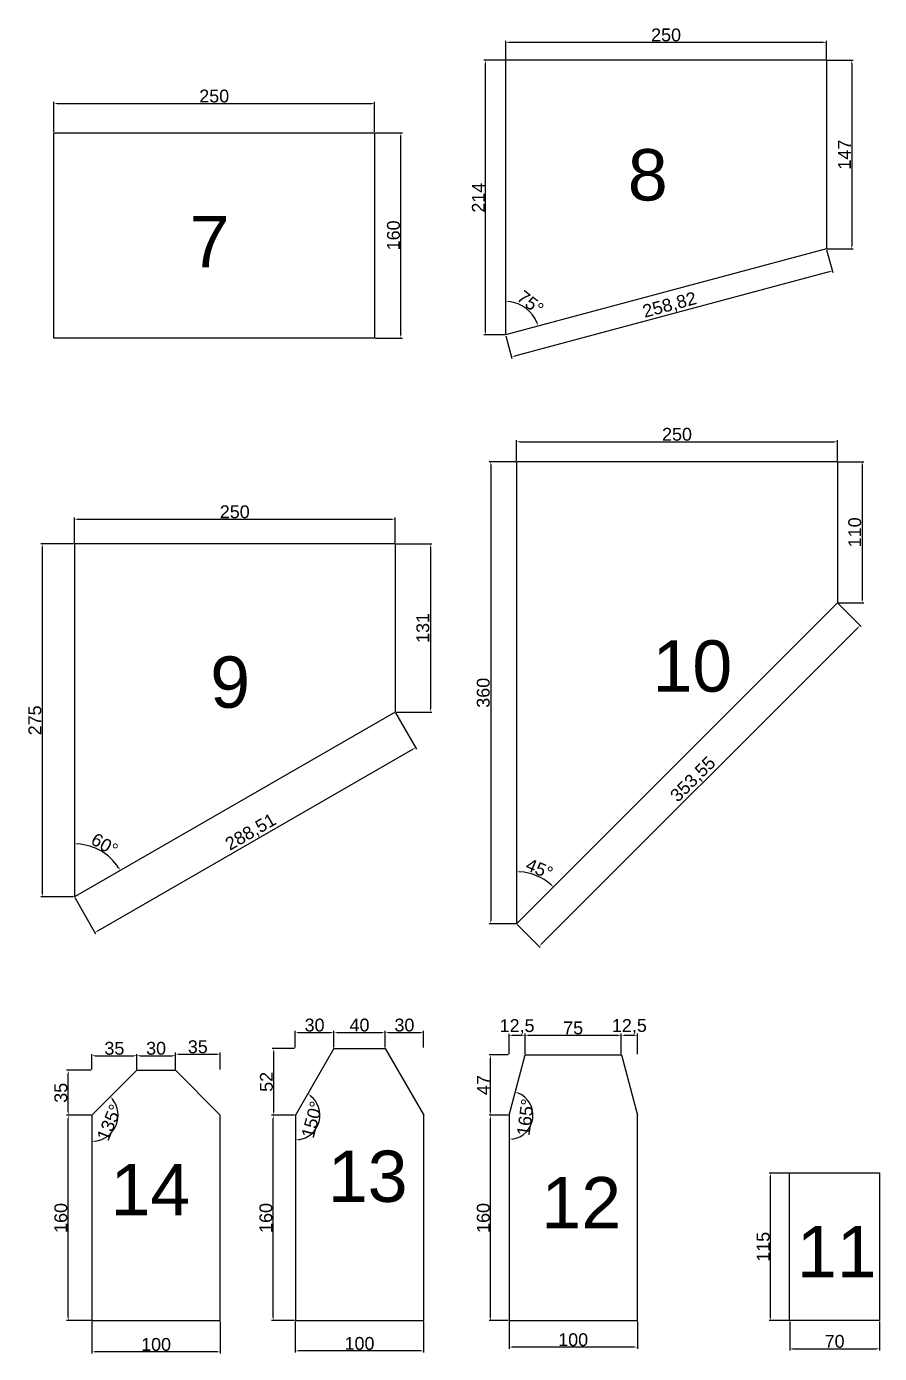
# Model space of a CAD drawing. Header units: millimetres. Extents: x 277 to 35015, y -7843 to 25622.
# Drawn here: x 5196 to 5861, y -3928 to -2894 of the extents above; entities that cross this region are included whole.
import ezdxf

# ---------------------------------------------------------------- set-up
doc = ezdxf.new("R2010")
doc.units = ezdxf.units.MM
doc.layers.add('尺寸标注', color=6, linetype='Continuous')
doc.layers.add('标号', color=4, linetype='Continuous')
doc.styles.get("Standard").update_dxf_attribs({"font": 'arial.ttf'})
doc.dimstyles.new('ISO-25-JHF', dxfattribs={"dimtxt": 10, "dimasz": 2.5, "dimexe": 1.25, "dimexo": 0.625, "dimtad": 1, "dimtxsty": 'Standard', "dimcen": 2.5, "dimadec": 0, "dimazin": 0, "dimtfac": 1, "dimtmove": 0, "dimatfit": 3, "dimfxl": 1, "dimarcsym": 0})

# ---------------------------------------------------------------- blocks, each defined once
blk = doc.blocks.new('*D456')
at = {"layer": 'Defpoints', "color": 0, "transparency": 16777216}
for p in [(5246.9, -3902), (5346.9, -3902), (5246.9, -3926.3)]:
    blk.add_point(p, dxfattribs=at)
at = {"layer": '尺寸标注', "color": 0, "lineweight": -2, "transparency": 16777216}
for p, q in [((5246.9, -3902.6), (5246.9, -3927.6)), ((5346.9, -3902.6), (5346.9, -3927.6)), ((5344.4, -3926.3), (5249.4, -3926.3))]:
    blk.add_line(p, q, dxfattribs=at)
at = {"layer": '尺寸标注', "color": 0, "transparency": 16777216}
for points in [[(5249.4, -3925.9), (5249.4, -3926.7), (5246.9, -3926.3)], [(5344.4, -3925.9), (5344.4, -3926.7), (5346.9, -3926.3)]]:
    blk.add_solid(points, dxfattribs=at)
at = {"layer": '尺寸标注', "color": 0, "transparency": 16777216, "insert": (5296.9, -3920.6), "char_height": 10, "attachment_point": 5}
blk.add_mtext('100', dxfattribs=at)
blk = doc.blocks.new('*D457')
at = {"layer": 'Defpoints', "color": 0, "transparency": 16777216}
for p in [(5228.5, -3742), (5246.9, -3742), (5246.9, -3902)]:
    blk.add_point(p, dxfattribs=at)
at = {"layer": '尺寸标注', "color": 0, "lineweight": -2, "transparency": 16777216}
for p, q in [((5246.3, -3742), (5227.2, -3742)), ((5228.5, -3899.5), (5228.5, -3744.5)), ((5246.3, -3902), (5227.2, -3902))]:
    blk.add_line(p, q, dxfattribs=at)
at = {"layer": '尺寸标注', "color": 0, "transparency": 16777216}
for points in [[(5228.1, -3744.5), (5228.9, -3744.5), (5228.5, -3742)], [(5228.1, -3899.5), (5228.9, -3899.5), (5228.5, -3902)]]:
    blk.add_solid(points, dxfattribs=at)
at = {"layer": '尺寸标注', "color": 0, "transparency": 16777216, "insert": (5222.7, -3822), "char_height": 10, "attachment_point": 5, "rotation": 90}
blk.add_mtext('160', dxfattribs=at)
blk = doc.blocks.new('*D450')
at = {"layer": 'Defpoints', "color": 0, "transparency": 16777216}
for p in [(5228.5, -3707), (5246.9, -3707), (5246.9, -3742)]:
    blk.add_point(p, dxfattribs=at)
at = {"layer": '尺寸标注', "color": 0, "lineweight": -2, "transparency": 16777216}
for p, q in [((5246.3, -3707), (5227.2, -3707)), ((5228.5, -3739.5), (5228.5, -3709.5)), ((5246.3, -3742), (5227.2, -3742))]:
    blk.add_line(p, q, dxfattribs=at)
at = {"layer": '尺寸标注', "color": 0, "transparency": 16777216}
for points in [[(5228.1, -3709.5), (5228.9, -3709.5), (5228.5, -3707)], [(5228.1, -3739.5), (5228.9, -3739.5), (5228.5, -3742)]]:
    blk.add_solid(points, dxfattribs=at)
at = {"layer": '尺寸标注', "color": 0, "transparency": 16777216, "insert": (5222.7, -3724.5), "char_height": 10, "attachment_point": 5, "rotation": 90}
blk.add_mtext('35', dxfattribs=at)
blk = doc.blocks.new('*D458')
at = {"layer": 'Defpoints', "color": 0, "transparency": 16777216}
for p in [(5281.9, -3695.6), (5246.9, -3707), (5281.9, -3707)]:
    blk.add_point(p, dxfattribs=at)
at = {"layer": '尺寸标注', "color": 0, "lineweight": -2, "transparency": 16777216}
for p, q in [((5246.9, -3706.3), (5246.9, -3694.4)), ((5249.4, -3695.6), (5279.4, -3695.6)), ((5281.9, -3706.3), (5281.9, -3694.4))]:
    blk.add_line(p, q, dxfattribs=at)
at = {"layer": '尺寸标注', "color": 0, "transparency": 16777216}
for points in [[(5249.4, -3695.2), (5249.4, -3696.1), (5246.9, -3695.6)], [(5279.4, -3695.2), (5279.4, -3696.1), (5281.9, -3695.6)]]:
    blk.add_solid(points, dxfattribs=at)
at = {"layer": '尺寸标注', "color": 0, "transparency": 16777216, "insert": (5264.4, -3689.9), "char_height": 10, "attachment_point": 5}
blk.add_mtext('35', dxfattribs=at)
blk = doc.blocks.new('*D459')
at = {"layer": 'Defpoints', "color": 0, "transparency": 16777216}
for p in [(5311.9, -3695.6), (5281.9, -3707), (5311.9, -3707)]:
    blk.add_point(p, dxfattribs=at)
at = {"layer": '尺寸标注', "color": 0, "lineweight": -2, "transparency": 16777216}
for p, q in [((5281.9, -3706.3), (5281.9, -3694.4)), ((5284.4, -3695.6), (5309.4, -3695.6)), ((5311.9, -3706.3), (5311.9, -3694.4))]:
    blk.add_line(p, q, dxfattribs=at)
at = {"layer": '尺寸标注', "color": 0, "transparency": 16777216}
for points in [[(5284.4, -3695.2), (5284.4, -3696.1), (5281.9, -3695.6)], [(5309.4, -3695.2), (5309.4, -3696.1), (5311.9, -3695.6)]]:
    blk.add_solid(points, dxfattribs=at)
at = {"layer": '尺寸标注', "color": 0, "transparency": 16777216, "insert": (5296.9, -3689.9), "char_height": 10, "attachment_point": 5}
blk.add_mtext('30', dxfattribs=at)
blk = doc.blocks.new('*D451')
at = {"layer": 'Defpoints', "color": 0, "transparency": 16777216}
for p in [(5346.9, -3694.4), (5311.9, -3707), (5346.9, -3707)]:
    blk.add_point(p, dxfattribs=at)
at = {"layer": '尺寸标注', "color": 0, "lineweight": -2, "transparency": 16777216}
for p, q in [((5311.9, -3706.3), (5311.9, -3693.1)), ((5314.4, -3694.4), (5344.4, -3694.4)), ((5346.9, -3706.3), (5346.9, -3693.1))]:
    blk.add_line(p, q, dxfattribs=at)
at = {"layer": '尺寸标注', "color": 0, "transparency": 16777216}
for points in [[(5314.4, -3694), (5314.4, -3694.8), (5311.9, -3694.4)], [(5344.4, -3694), (5344.4, -3694.8), (5346.9, -3694.4)]]:
    blk.add_solid(points, dxfattribs=at)
at = {"layer": '尺寸标注', "color": 0, "transparency": 16777216, "insert": (5329.4, -3688.7), "char_height": 10, "attachment_point": 5}
blk.add_mtext('35', dxfattribs=at)
blk = doc.blocks.new('*D460')
at = {"layer": 'Defpoints', "color": 0, "transparency": 16777216}
for p in [(5405.4, -3902), (5505.4, -3902), (5405.4, -3925.6)]:
    blk.add_point(p, dxfattribs=at)
at = {"layer": '尺寸标注', "color": 0, "lineweight": -2, "transparency": 16777216}
for p, q in [((5405.4, -3902.6), (5405.4, -3926.8)), ((5505.4, -3902.6), (5505.4, -3926.8)), ((5502.9, -3925.6), (5407.9, -3925.6))]:
    blk.add_line(p, q, dxfattribs=at)
at = {"layer": '尺寸标注', "color": 0, "transparency": 16777216}
for points in [[(5407.9, -3925.1), (5407.9, -3926), (5405.4, -3925.6)], [(5502.9, -3925.1), (5502.9, -3926), (5505.4, -3925.6)]]:
    blk.add_solid(points, dxfattribs=at)
at = {"layer": '尺寸标注', "color": 0, "transparency": 16777216, "insert": (5455.4, -3919.8), "char_height": 10, "attachment_point": 5}
blk.add_mtext('100', dxfattribs=at)
blk = doc.blocks.new('*D461')
at = {"layer": 'Defpoints', "color": 0, "transparency": 16777216}
for p in [(5388.2, -3742), (5405.4, -3742), (5405.4, -3902)]:
    blk.add_point(p, dxfattribs=at)
at = {"layer": '尺寸标注', "color": 0, "lineweight": -2, "transparency": 16777216}
for p, q in [((5404.8, -3742), (5386.9, -3742)), ((5388.2, -3899.5), (5388.2, -3744.5)), ((5404.8, -3902), (5386.9, -3902))]:
    blk.add_line(p, q, dxfattribs=at)
at = {"layer": '尺寸标注', "color": 0, "transparency": 16777216}
for points in [[(5387.8, -3744.5), (5388.6, -3744.5), (5388.2, -3742)], [(5387.8, -3899.5), (5388.6, -3899.5), (5388.2, -3902)]]:
    blk.add_solid(points, dxfattribs=at)
at = {"layer": '尺寸标注', "color": 0, "transparency": 16777216, "insert": (5382.5, -3822), "char_height": 10, "attachment_point": 5, "rotation": 90}
blk.add_mtext('160', dxfattribs=at)
blk = doc.blocks.new('*D452')
at = {"layer": 'Defpoints', "color": 0, "transparency": 16777216}
for p in [(5388.6, -3690), (5405.4, -3690), (5405.4, -3742)]:
    blk.add_point(p, dxfattribs=at)
at = {"layer": '尺寸标注', "color": 0, "lineweight": -2, "transparency": 16777216}
for p, q in [((5404.8, -3690), (5387.4, -3690)), ((5388.6, -3739.5), (5388.6, -3692.5)), ((5404.8, -3742), (5387.4, -3742))]:
    blk.add_line(p, q, dxfattribs=at)
at = {"layer": '尺寸标注', "color": 0, "transparency": 16777216}
for points in [[(5388.2, -3692.5), (5389, -3692.5), (5388.6, -3690)], [(5388.2, -3739.5), (5389, -3739.5), (5388.6, -3742)]]:
    blk.add_solid(points, dxfattribs=at)
at = {"layer": '尺寸标注', "color": 0, "transparency": 16777216, "insert": (5382.9, -3716), "char_height": 10, "attachment_point": 5, "rotation": 90}
blk.add_mtext('52', dxfattribs=at)
blk = doc.blocks.new('*D462')
at = {"layer": 'Defpoints', "color": 0, "transparency": 16777216}
for p in [(5435.4, -3677.6), (5405.4, -3690), (5435.4, -3690)]:
    blk.add_point(p, dxfattribs=at)
at = {"layer": '尺寸标注', "color": 0, "lineweight": -2, "transparency": 16777216}
for p, q in [((5405.4, -3689.3), (5405.4, -3676.3)), ((5407.9, -3677.6), (5432.9, -3677.6)), ((5435.4, -3689.3), (5435.4, -3676.3))]:
    blk.add_line(p, q, dxfattribs=at)
at = {"layer": '尺寸标注', "color": 0, "transparency": 16777216}
for points in [[(5407.9, -3677.1), (5407.9, -3678), (5405.4, -3677.6)], [(5432.9, -3677.1), (5432.9, -3678), (5435.4, -3677.6)]]:
    blk.add_solid(points, dxfattribs=at)
at = {"layer": '尺寸标注', "color": 0, "transparency": 16777216, "insert": (5420.4, -3671.8), "char_height": 10, "attachment_point": 5}
blk.add_mtext('30', dxfattribs=at)
blk = doc.blocks.new('*D463')
at = {"layer": 'Defpoints', "color": 0, "transparency": 16777216}
for p in [(5475.4, -3677.5), (5435.4, -3690), (5475.4, -3690)]:
    blk.add_point(p, dxfattribs=at)
at = {"layer": '尺寸标注', "color": 0, "lineweight": -2, "transparency": 16777216}
for p, q in [((5435.4, -3689.3), (5435.4, -3676.3)), ((5437.9, -3677.5), (5472.9, -3677.5)), ((5475.4, -3689.3), (5475.4, -3676.3))]:
    blk.add_line(p, q, dxfattribs=at)
at = {"layer": '尺寸标注', "color": 0, "transparency": 16777216}
for points in [[(5437.9, -3677.1), (5437.9, -3677.9), (5435.4, -3677.5)], [(5472.9, -3677.1), (5472.9, -3677.9), (5475.4, -3677.5)]]:
    blk.add_solid(points, dxfattribs=at)
at = {"layer": '尺寸标注', "color": 0, "transparency": 16777216, "insert": (5455.4, -3671.8), "char_height": 10, "attachment_point": 5}
blk.add_mtext('40', dxfattribs=at)
blk = doc.blocks.new('*D454')
at = {"layer": 'Defpoints', "color": 0, "transparency": 16777216}
for p in [(5505.4, -3677.5), (5475.4, -3690), (5505.4, -3690)]:
    blk.add_point(p, dxfattribs=at)
at = {"layer": '尺寸标注', "color": 0, "lineweight": -2, "transparency": 16777216}
for p, q in [((5475.4, -3689.3), (5475.4, -3676.3)), ((5477.9, -3677.5), (5502.9, -3677.5)), ((5505.4, -3689.3), (5505.4, -3676.3))]:
    blk.add_line(p, q, dxfattribs=at)
at = {"layer": '尺寸标注', "color": 0, "transparency": 16777216}
for points in [[(5477.9, -3677.1), (5477.9, -3677.9), (5475.4, -3677.5)], [(5502.9, -3677.1), (5502.9, -3677.9), (5505.4, -3677.5)]]:
    blk.add_solid(points, dxfattribs=at)
at = {"layer": '尺寸标注', "color": 0, "transparency": 16777216, "insert": (5490.4, -3671.8), "char_height": 10, "attachment_point": 5}
blk.add_mtext('30', dxfattribs=at)
blk = doc.blocks.new('*D464')
at = {"layer": 'Defpoints', "color": 0, "transparency": 16777216}
for p in [(5571.9, -3902), (5671.9, -3902), (5571.9, -3922.6)]:
    blk.add_point(p, dxfattribs=at)
at = {"layer": '尺寸标注', "color": 0, "lineweight": -2, "transparency": 16777216}
for p, q in [((5571.9, -3902.6), (5571.9, -3923.9)), ((5671.9, -3902.6), (5671.9, -3923.9)), ((5669.4, -3922.6), (5574.4, -3922.6))]:
    blk.add_line(p, q, dxfattribs=at)
at = {"layer": '尺寸标注', "color": 0, "transparency": 16777216}
for points in [[(5574.4, -3922.2), (5574.4, -3923), (5571.9, -3922.6)], [(5669.4, -3922.2), (5669.4, -3923), (5671.9, -3922.6)]]:
    blk.add_solid(points, dxfattribs=at)
at = {"layer": '尺寸标注', "color": 0, "transparency": 16777216, "insert": (5621.9, -3916.9), "char_height": 10, "attachment_point": 5}
blk.add_mtext('100', dxfattribs=at)
blk = doc.blocks.new('*D465')
at = {"layer": 'Defpoints', "color": 0, "transparency": 16777216}
for p in [(5557.6, -3742), (5571.9, -3742), (5571.9, -3902)]:
    blk.add_point(p, dxfattribs=at)
at = {"layer": '尺寸标注', "color": 0, "lineweight": -2, "transparency": 16777216}
for p, q in [((5571.3, -3742), (5556.4, -3742)), ((5557.6, -3899.5), (5557.6, -3744.5)), ((5571.3, -3902), (5556.4, -3902))]:
    blk.add_line(p, q, dxfattribs=at)
at = {"layer": '尺寸标注', "color": 0, "transparency": 16777216}
for points in [[(5557.2, -3744.5), (5558, -3744.5), (5557.6, -3742)], [(5557.2, -3899.5), (5558, -3899.5), (5557.6, -3902)]]:
    blk.add_solid(points, dxfattribs=at)
at = {"layer": '尺寸标注', "color": 0, "transparency": 16777216, "insert": (5551.9, -3822), "char_height": 10, "attachment_point": 5, "rotation": 90}
blk.add_mtext('160', dxfattribs=at)
blk = doc.blocks.new('*D455')
at = {"layer": 'Defpoints', "color": 0, "transparency": 16777216}
for p in [(5557.6, -3695), (5571.9, -3695), (5571.9, -3742)]:
    blk.add_point(p, dxfattribs=at)
at = {"layer": '尺寸标注', "color": 0, "lineweight": -2, "transparency": 16777216}
for p, q in [((5571.3, -3695), (5556.4, -3695)), ((5557.6, -3739.5), (5557.6, -3697.5)), ((5571.3, -3742), (5556.4, -3742))]:
    blk.add_line(p, q, dxfattribs=at)
at = {"layer": '尺寸标注', "color": 0, "transparency": 16777216}
for points in [[(5557.2, -3697.5), (5558, -3697.5), (5557.6, -3695)], [(5557.2, -3739.5), (5558, -3739.5), (5557.6, -3742)]]:
    blk.add_solid(points, dxfattribs=at)
at = {"layer": '尺寸标注', "color": 0, "transparency": 16777216, "insert": (5552, -3718.5), "char_height": 10, "attachment_point": 5, "rotation": 90}
blk.add_mtext('47', dxfattribs=at)
blk = doc.blocks.new('*D466')
at = {"layer": 'Defpoints', "color": 0, "transparency": 16777216}
for p in [(5584.4, -3679.7), (5571.9, -3695), (5584.4, -3695)]:
    blk.add_point(p, dxfattribs=at)
at = {"layer": '尺寸标注', "color": 0, "lineweight": -2, "transparency": 16777216}
for p, q in [((5571.9, -3694.3), (5571.9, -3678.5)), ((5574.4, -3679.7), (5581.9, -3679.7)), ((5584.4, -3694.3), (5584.4, -3678.5))]:
    blk.add_line(p, q, dxfattribs=at)
at = {"layer": '尺寸标注', "color": 0, "transparency": 16777216}
for points in [[(5574.4, -3679.3), (5574.4, -3680.1), (5571.9, -3679.7)], [(5581.9, -3679.3), (5581.9, -3680.1), (5584.4, -3679.7)]]:
    blk.add_solid(points, dxfattribs=at)
at = {"layer": '尺寸标注', "color": 0, "transparency": 16777216, "insert": (5578.2, -3673.1), "char_height": 10, "attachment_point": 5}
blk.add_mtext('12,5', dxfattribs=at)
blk = doc.blocks.new('*D467')
at = {"layer": 'Defpoints', "color": 0, "transparency": 16777216}
for p in [(5659.4, -3679.7), (5584.4, -3695), (5659.4, -3695)]:
    blk.add_point(p, dxfattribs=at)
at = {"layer": '尺寸标注', "color": 0, "lineweight": -2, "transparency": 16777216}
for p, q in [((5584.4, -3694.3), (5584.4, -3678.4)), ((5586.9, -3679.7), (5656.9, -3679.7)), ((5659.4, -3694.3), (5659.4, -3678.4))]:
    blk.add_line(p, q, dxfattribs=at)
at = {"layer": '尺寸标注', "color": 0, "transparency": 16777216}
for points in [[(5586.9, -3679.3), (5586.9, -3680.1), (5584.4, -3679.7)], [(5656.9, -3679.3), (5656.9, -3680.1), (5659.4, -3679.7)]]:
    blk.add_solid(points, dxfattribs=at)
at = {"layer": '尺寸标注', "color": 0, "transparency": 16777216, "insert": (5621.9, -3674), "char_height": 10, "attachment_point": 5}
blk.add_mtext('75', dxfattribs=at)
blk = doc.blocks.new('*D453')
at = {"layer": 'Defpoints', "color": 0, "transparency": 16777216}
for p in [(5671.9, -3679.7), (5659.4, -3695), (5671.9, -3695)]:
    blk.add_point(p, dxfattribs=at)
at = {"layer": '尺寸标注', "color": 0, "lineweight": -2, "transparency": 16777216}
for p, q in [((5659.4, -3694.3), (5659.4, -3678.4)), ((5661.9, -3679.7), (5669.4, -3679.7)), ((5671.9, -3694.3), (5671.9, -3678.4))]:
    blk.add_line(p, q, dxfattribs=at)
at = {"layer": '尺寸标注', "color": 0, "transparency": 16777216}
for points in [[(5661.9, -3679.3), (5661.9, -3680.1), (5659.4, -3679.7)], [(5669.4, -3679.3), (5669.4, -3680.1), (5671.9, -3679.7)]]:
    blk.add_solid(points, dxfattribs=at)
at = {"layer": '尺寸标注', "color": 0, "transparency": 16777216, "insert": (5665.7, -3673), "char_height": 10, "attachment_point": 5}
blk.add_mtext('12,5', dxfattribs=at)
blk = doc.blocks.new('*D468')
at = {"layer": 'Defpoints', "color": 0, "transparency": 16777216}
for p in [(5790.6, -3902), (5860.6, -3902), (5860.6, -3924)]:
    blk.add_point(p, dxfattribs=at)
at = {"layer": '尺寸标注', "color": 0, "lineweight": -2, "transparency": 16777216}
for p, q in [((5790.6, -3902.6), (5790.6, -3925.2)), ((5860.6, -3902.6), (5860.6, -3925.2)), ((5793.1, -3924), (5858.1, -3924))]:
    blk.add_line(p, q, dxfattribs=at)
at = {"layer": '尺寸标注', "color": 0, "transparency": 16777216}
for points in [[(5793.1, -3923.5), (5793.1, -3924.4), (5790.6, -3924)], [(5858.1, -3923.5), (5858.1, -3924.4), (5860.6, -3924)]]:
    blk.add_solid(points, dxfattribs=at)
at = {"layer": '尺寸标注', "color": 0, "transparency": 16777216, "insert": (5825.6, -3918.2), "char_height": 10, "attachment_point": 5}
blk.add_mtext('70', dxfattribs=at)
blk = doc.blocks.new('*D469')
at = {"layer": 'Defpoints', "color": 0, "transparency": 16777216}
for p in [(5775.7, -3787), (5790.6, -3787), (5790.6, -3902)]:
    blk.add_point(p, dxfattribs=at)
at = {"layer": '尺寸标注', "color": 0, "lineweight": -2, "transparency": 16777216}
for p, q in [((5789.9, -3787), (5774.5, -3787)), ((5775.7, -3899.5), (5775.7, -3789.5)), ((5789.9, -3902), (5774.5, -3902))]:
    blk.add_line(p, q, dxfattribs=at)
at = {"layer": '尺寸标注', "color": 0, "transparency": 16777216}
for points in [[(5775.3, -3789.5), (5776.1, -3789.5), (5775.7, -3787)], [(5775.3, -3899.5), (5776.1, -3899.5), (5775.7, -3902)]]:
    blk.add_solid(points, dxfattribs=at)
at = {"layer": '尺寸标注', "color": 0, "transparency": 16777216, "insert": (5770, -3844.5), "char_height": 10, "attachment_point": 5, "rotation": 90}
blk.add_mtext('115', dxfattribs=at)
blk = doc.blocks.new('*D470')
at = {"layer": 'Defpoints', "color": 0, "transparency": 16777216}
for p in [(5281.9, -3707), (5246.9, -3742), (5246.9, -3742), (5261.3, -3756.4), (5246.9, -3902)]:
    blk.add_point(p, dxfattribs=at)
at = {"layer": '尺寸标注', "color": 0, "lineweight": -2, "transparency": 16777216}
blk.add_arc((5246.9, -3742), 20.4, 277.0269, 37.9731, dxfattribs=at)
at = {"layer": '尺寸标注', "color": 0, "transparency": 16777216}
for points in [[(5262.7, -3729.7), (5263.3, -3729.1), (5261.3, -3727.5)], [(5249.4, -3762.6), (5249.4, -3761.8), (5246.9, -3762.4)]]:
    blk.add_solid(points, dxfattribs=at)
at = {"layer": '尺寸标注', "color": 0, "transparency": 16777216, "insert": (5260.5, -3747.6), "char_height": 10, "attachment_point": 5, "rotation": 67.5}
blk.add_mtext('135°', dxfattribs=at)
blk = doc.blocks.new('*D471')
at = {"layer": 'Defpoints', "color": 0, "transparency": 16777216}
for p in [(5435.4, -3690), (5405.4, -3742), (5405.4, -3742), (5420.2, -3754.3), (5405.4, -3902)]:
    blk.add_point(p, dxfattribs=at)
at = {"layer": '尺寸标注', "color": 0, "lineweight": -2, "transparency": 16777216}
blk.add_arc((5405.4, -3742), 19.2, 277.4568, 52.5616, dxfattribs=at)
at = {"layer": '尺寸标注', "color": 0, "transparency": 16777216}
for points in [[(5416.9, -3727), (5417.4, -3726.3), (5415.1, -3725.3)], [(5408, -3761.4), (5407.9, -3760.6), (5405.4, -3761.2)]]:
    blk.add_solid(points, dxfattribs=at)
at = {"layer": '尺寸标注', "color": 0, "transparency": 16777216, "insert": (5418.5, -3745.4), "char_height": 10, "attachment_point": 5, "rotation": 75.0092}
blk.add_mtext('150°', dxfattribs=at)
blk = doc.blocks.new('*D472')
at = {"layer": 'Defpoints', "color": 0, "transparency": 16777216}
for p in [(5584.4, -3695), (5571.9, -3742), (5571.9, -3742), (5587.3, -3752.7), (5571.9, -3902)]:
    blk.add_point(p, dxfattribs=at)
at = {"layer": '尺寸标注', "color": 0, "lineweight": -2, "transparency": 16777216}
blk.add_arc((5571.9, -3742), 18.7, 277.6645, 67.4421, dxfattribs=at)
at = {"layer": '尺寸标注', "color": 0, "transparency": 16777216}
for points in [[(5579, -3725.1), (5579.2, -3724.3), (5576.7, -3723.9)], [(5574.5, -3760.9), (5574.4, -3760.1), (5571.9, -3760.7)]]:
    blk.add_solid(points, dxfattribs=at)
at = {"layer": '尺寸标注', "color": 0, "transparency": 16777216, "insert": (5584.8, -3743.6), "char_height": 10, "attachment_point": 5, "rotation": 82.5533}
blk.add_mtext('165°', dxfattribs=at)
blk = doc.blocks.new('*D473')
at = {"layer": 'Defpoints', "color": 0, "transparency": 16777216}
for p in [(5467.2, -2953.9), (5217.2, -2976.6), (5467.2, -2976.6)]:
    blk.add_point(p, dxfattribs=at)
at = {"layer": '尺寸标注', "color": 0, "lineweight": -2, "transparency": 16777216}
for p, q in [((5217.2, -2976), (5217.2, -2952.6)), ((5219.7, -2953.9), (5464.7, -2953.9)), ((5467.2, -2976), (5467.2, -2952.6))]:
    blk.add_line(p, q, dxfattribs=at)
at = {"layer": '尺寸标注', "color": 0, "transparency": 16777216}
for points in [[(5219.7, -2953.5), (5219.7, -2954.3), (5217.2, -2953.9)], [(5464.7, -2953.5), (5464.7, -2954.3), (5467.2, -2953.9)]]:
    blk.add_solid(points, dxfattribs=at)
at = {"layer": '尺寸标注', "color": 0, "transparency": 16777216, "insert": (5342.2, -2948.1), "char_height": 10, "attachment_point": 5}
blk.add_mtext('250', dxfattribs=at)
blk = doc.blocks.new('*D474')
at = {"layer": 'Defpoints', "color": 0, "transparency": 16777216}
for p in [(5467.2, -2976.6), (5487.6, -2976.6), (5467.2, -3136.6)]:
    blk.add_point(p, dxfattribs=at)
at = {"layer": '尺寸标注', "color": 0, "lineweight": -2, "transparency": 16777216}
for p, q in [((5467.8, -2976.6), (5488.9, -2976.6)), ((5487.6, -3134.1), (5487.6, -2979.1)), ((5467.8, -3136.6), (5488.9, -3136.6))]:
    blk.add_line(p, q, dxfattribs=at)
at = {"layer": '尺寸标注', "color": 0, "transparency": 16777216}
for points in [[(5487.2, -2979.1), (5488, -2979.1), (5487.6, -2976.6)], [(5487.2, -3134.1), (5488, -3134.1), (5487.6, -3136.6)]]:
    blk.add_solid(points, dxfattribs=at)
at = {"layer": '尺寸标注', "color": 0, "transparency": 16777216, "insert": (5481.9, -3056.6), "char_height": 10, "attachment_point": 5, "rotation": 90}
blk.add_mtext('160', dxfattribs=at)
blk = doc.blocks.new('*D475')
at = {"layer": 'Defpoints', "color": 0, "transparency": 16777216}
for p in [(5819.3, -2906.2), (5569.3, -2920.2), (5819.3, -2920.2)]:
    blk.add_point(p, dxfattribs=at)
at = {"layer": '尺寸标注', "color": 0, "lineweight": -2, "transparency": 16777216}
for p, q in [((5569.3, -2919.6), (5569.3, -2905)), ((5571.8, -2906.2), (5816.8, -2906.2)), ((5819.3, -2919.6), (5819.3, -2905))]:
    blk.add_line(p, q, dxfattribs=at)
at = {"layer": '尺寸标注', "color": 0, "transparency": 16777216}
for points in [[(5571.8, -2905.8), (5571.8, -2906.6), (5569.3, -2906.2)], [(5816.8, -2905.8), (5816.8, -2906.6), (5819.3, -2906.2)]]:
    blk.add_solid(points, dxfattribs=at)
at = {"layer": '尺寸标注', "color": 0, "transparency": 16777216, "insert": (5694.3, -2900.5), "char_height": 10, "attachment_point": 5}
blk.add_mtext('250', dxfattribs=at)
blk = doc.blocks.new('*D476')
at = {"layer": 'Defpoints', "color": 0, "transparency": 16777216}
for p in [(5819.3, -2920.2), (5819.3, -3067.2), (5839, -3067.2)]:
    blk.add_point(p, dxfattribs=at)
at = {"layer": '尺寸标注', "color": 0, "lineweight": -2, "transparency": 16777216}
for p, q in [((5819.9, -2920.2), (5840.2, -2920.2)), ((5839, -2922.7), (5839, -3064.7)), ((5819.9, -3067.2), (5840.2, -3067.2))]:
    blk.add_line(p, q, dxfattribs=at)
at = {"layer": '尺寸标注', "color": 0, "transparency": 16777216}
for points in [[(5838.6, -2922.7), (5839.4, -2922.7), (5839, -2920.2)], [(5838.6, -3064.7), (5839.4, -3064.7), (5839, -3067.2)]]:
    blk.add_solid(points, dxfattribs=at)
at = {"layer": '尺寸标注', "color": 0, "transparency": 16777216, "insert": (5833.3, -2993.7), "char_height": 10, "attachment_point": 5, "rotation": 90}
blk.add_mtext('147', dxfattribs=at)
blk = doc.blocks.new('*D477')
at = {"layer": 'Defpoints', "color": 0, "transparency": 16777216}
for p in [(5819.3, -3067.2), (5569.3, -3134.2), (5573.9, -3151.3)]:
    blk.add_point(p, dxfattribs=at)
at = {"layer": '尺寸标注', "color": 0, "lineweight": -2, "transparency": 16777216}
for p, q in [((5819.4, -3067.8), (5824.2, -3085.5)), ((5821.5, -3085), (5576.3, -3150.7)), ((5569.4, -3134.8), (5574.2, -3152.5))]:
    blk.add_line(p, q, dxfattribs=at)
at = {"layer": '尺寸标注', "color": 0, "transparency": 16777216}
for points in [[(5821.3, -3084.6), (5821.6, -3085.4), (5823.9, -3084.3)], [(5576.2, -3150.3), (5576.4, -3151.1), (5573.9, -3151.3)]]:
    blk.add_solid(points, dxfattribs=at)
at = {"layer": '尺寸标注', "color": 0, "transparency": 16777216, "insert": (5697.2, -3111.4), "char_height": 10, "attachment_point": 5, "rotation": 15.0027}
blk.add_mtext('258,82', dxfattribs=at)
blk = doc.blocks.new('*D478')
at = {"layer": 'Defpoints', "color": 0, "transparency": 16777216}
for p in [(5553.6, -2920.2), (5569.3, -2920.2), (5569.3, -3134.2)]:
    blk.add_point(p, dxfattribs=at)
at = {"layer": '尺寸标注', "color": 0, "lineweight": -2, "transparency": 16777216}
for p, q in [((5568.7, -2920.2), (5552.4, -2920.2)), ((5553.6, -3131.7), (5553.6, -2922.7)), ((5568.7, -3134.2), (5552.4, -3134.2))]:
    blk.add_line(p, q, dxfattribs=at)
at = {"layer": '尺寸标注', "color": 0, "transparency": 16777216}
for points in [[(5553.2, -2922.7), (5554.1, -2922.7), (5553.6, -2920.2)], [(5553.2, -3131.7), (5554.1, -3131.7), (5553.6, -3134.2)]]:
    blk.add_solid(points, dxfattribs=at)
at = {"layer": '尺寸标注', "color": 0, "transparency": 16777216, "insert": (5548, -3027.2), "char_height": 10, "attachment_point": 5, "rotation": 90}
blk.add_mtext('214', dxfattribs=at)
blk = doc.blocks.new('*D479')
at = {"layer": 'Defpoints', "color": 0, "transparency": 16777216}
for p in [(5483.2, -3277.7), (5233.2, -3296.9), (5483.2, -3296.9)]:
    blk.add_point(p, dxfattribs=at)
at = {"layer": '尺寸标注', "color": 0, "lineweight": -2, "transparency": 16777216}
for p, q in [((5233.2, -3296.3), (5233.2, -3276.4)), ((5483.2, -3296.3), (5483.2, -3276.4)), ((5235.7, -3277.7), (5480.7, -3277.7))]:
    blk.add_line(p, q, dxfattribs=at)
at = {"layer": '尺寸标注', "color": 0, "transparency": 16777216}
for points in [[(5235.7, -3277.3), (5235.7, -3278.1), (5233.2, -3277.7)], [(5480.7, -3277.3), (5480.7, -3278.1), (5483.2, -3277.7)]]:
    blk.add_solid(points, dxfattribs=at)
at = {"layer": '尺寸标注', "color": 0, "transparency": 16777216, "insert": (5358.2, -3272), "char_height": 10, "attachment_point": 5}
blk.add_mtext('250', dxfattribs=at)
blk = doc.blocks.new('*D480')
at = {"layer": 'Defpoints', "color": 0, "transparency": 16777216}
for p in [(5483.2, -3296.9), (5483.2, -3427.9), (5510.6, -3427.9)]:
    blk.add_point(p, dxfattribs=at)
at = {"layer": '尺寸标注', "color": 0, "lineweight": -2, "transparency": 16777216}
for p, q in [((5483.9, -3296.9), (5511.8, -3296.9)), ((5510.6, -3299.4), (5510.6, -3425.4)), ((5483.9, -3427.9), (5511.8, -3427.9))]:
    blk.add_line(p, q, dxfattribs=at)
at = {"layer": '尺寸标注', "color": 0, "transparency": 16777216}
for points in [[(5510.2, -3299.4), (5511, -3299.4), (5510.6, -3296.9)], [(5510.2, -3425.4), (5511, -3425.4), (5510.6, -3427.9)]]:
    blk.add_solid(points, dxfattribs=at)
at = {"layer": '尺寸标注', "color": 0, "transparency": 16777216, "insert": (5504.8, -3362.4), "char_height": 10, "attachment_point": 5, "rotation": 90}
blk.add_mtext('131', dxfattribs=at)
blk = doc.blocks.new('*D481')
at = {"layer": 'Defpoints', "color": 0, "transparency": 16777216}
for p in [(5233.2, -3296.9), (5208.2, -3571.9), (5233.2, -3571.9)]:
    blk.add_point(p, dxfattribs=at)
at = {"layer": '尺寸标注', "color": 0, "lineweight": -2, "transparency": 16777216}
for p, q in [((5232.6, -3296.9), (5207, -3296.9)), ((5208.2, -3299.4), (5208.2, -3569.4)), ((5232.6, -3571.9), (5207, -3571.9))]:
    blk.add_line(p, q, dxfattribs=at)
at = {"layer": '尺寸标注', "color": 0, "transparency": 16777216}
for points in [[(5207.8, -3299.4), (5208.7, -3299.4), (5208.2, -3296.9)], [(5207.8, -3569.4), (5208.7, -3569.4), (5208.2, -3571.9)]]:
    blk.add_solid(points, dxfattribs=at)
at = {"layer": '尺寸标注', "color": 0, "transparency": 16777216, "insert": (5202.5, -3434.4), "char_height": 10, "attachment_point": 5, "rotation": 90}
blk.add_mtext('275', dxfattribs=at)
blk = doc.blocks.new('*D482')
at = {"layer": 'Defpoints', "color": 0, "transparency": 16777216}
for p in [(5483.2, -3427.9), (5499.2, -3455.6), (5233.2, -3571.9)]:
    blk.add_point(p, dxfattribs=at)
at = {"layer": '尺寸标注', "color": 0, "lineweight": -2, "transparency": 16777216}
for p, q in [((5483.5, -3428.4), (5499.8, -3456.7)), ((5251.4, -3598.4), (5497, -3456.9)), ((5233.5, -3572.4), (5249.8, -3600.7))]:
    blk.add_line(p, q, dxfattribs=at)
at = {"layer": '尺寸标注', "color": 0, "transparency": 16777216}
for points in [[(5496.8, -3456.5), (5497.3, -3457.2), (5499.2, -3455.6)], [(5251.2, -3598), (5251.6, -3598.7), (5249.2, -3599.6)]]:
    blk.add_solid(points, dxfattribs=at)
at = {"layer": '尺寸标注', "color": 0, "transparency": 16777216, "insert": (5370.9, -3521.9), "char_height": 10, "attachment_point": 5, "rotation": 29.9419}
blk.add_mtext('288,51', dxfattribs=at)
blk = doc.blocks.new('*D483')
at = {"layer": 'Defpoints', "color": 0, "transparency": 16777216}
for p in [(5827.8, -3217.4), (5577.8, -3232.9), (5827.8, -3232.9)]:
    blk.add_point(p, dxfattribs=at)
at = {"layer": '尺寸标注', "color": 0, "lineweight": -2, "transparency": 16777216}
for p, q in [((5577.8, -3232.3), (5577.8, -3216.1)), ((5580.3, -3217.4), (5825.3, -3217.4)), ((5827.8, -3232.3), (5827.8, -3216.1))]:
    blk.add_line(p, q, dxfattribs=at)
at = {"layer": '尺寸标注', "color": 0, "transparency": 16777216}
for points in [[(5580.3, -3216.9), (5580.3, -3217.8), (5577.8, -3217.4)], [(5825.3, -3216.9), (5825.3, -3217.8), (5827.8, -3217.4)]]:
    blk.add_solid(points, dxfattribs=at)
at = {"layer": '尺寸标注', "color": 0, "transparency": 16777216, "insert": (5702.8, -3211.6), "char_height": 10, "attachment_point": 5}
blk.add_mtext('250', dxfattribs=at)
blk = doc.blocks.new('*D484')
at = {"layer": 'Defpoints', "color": 0, "transparency": 16777216}
for p in [(5827.8, -3232.9), (5827.8, -3342.9), (5847.1, -3342.9)]:
    blk.add_point(p, dxfattribs=at)
at = {"layer": '尺寸标注', "color": 0, "lineweight": -2, "transparency": 16777216}
for p, q in [((5828.5, -3232.9), (5848.3, -3232.9)), ((5847.1, -3235.4), (5847.1, -3340.4)), ((5828.5, -3342.9), (5848.3, -3342.9))]:
    blk.add_line(p, q, dxfattribs=at)
at = {"layer": '尺寸标注', "color": 0, "transparency": 16777216}
for points in [[(5846.6, -3235.4), (5847.5, -3235.4), (5847.1, -3232.9)], [(5846.6, -3340.4), (5847.5, -3340.4), (5847.1, -3342.9)]]:
    blk.add_solid(points, dxfattribs=at)
at = {"layer": '尺寸标注', "color": 0, "transparency": 16777216, "insert": (5841.3, -3287.9), "char_height": 10, "attachment_point": 5, "rotation": 90}
blk.add_mtext('110', dxfattribs=at)
blk = doc.blocks.new('*D485')
at = {"layer": 'Defpoints', "color": 0, "transparency": 16777216}
for p in [(5577.8, -3232.9), (5557.7, -3592.9), (5577.8, -3592.9)]:
    blk.add_point(p, dxfattribs=at)
at = {"layer": '尺寸标注', "color": 0, "lineweight": -2, "transparency": 16777216}
for p, q in [((5577.2, -3232.9), (5556.4, -3232.9)), ((5557.7, -3235.4), (5557.7, -3590.4)), ((5577.2, -3592.9), (5556.4, -3592.9))]:
    blk.add_line(p, q, dxfattribs=at)
at = {"layer": '尺寸标注', "color": 0, "transparency": 16777216}
for points in [[(5557.3, -3235.4), (5558.1, -3235.4), (5557.7, -3232.9)], [(5557.3, -3590.4), (5558.1, -3590.4), (5557.7, -3592.9)]]:
    blk.add_solid(points, dxfattribs=at)
at = {"layer": '尺寸标注', "color": 0, "transparency": 16777216, "insert": (5551.9, -3412.9), "char_height": 10, "attachment_point": 5, "rotation": 90}
blk.add_mtext('360', dxfattribs=at)
blk = doc.blocks.new('*D486')
at = {"layer": 'Defpoints', "color": 0, "transparency": 16777216}
for p in [(5827.8, -3342.9), (5845.4, -3360.4), (5577.8, -3592.9)]:
    blk.add_point(p, dxfattribs=at)
at = {"layer": '尺寸标注', "color": 0, "lineweight": -2, "transparency": 16777216}
for p, q in [((5828.3, -3343.3), (5846.3, -3361.3)), ((5597.1, -3608.6), (5843.6, -3362.2)), ((5578.3, -3593.3), (5596.3, -3611.3))]:
    blk.add_line(p, q, dxfattribs=at)
at = {"layer": '尺寸标注', "color": 0, "transparency": 16777216}
for points in [[(5843.3, -3361.9), (5843.9, -3362.5), (5845.4, -3360.4)], [(5596.9, -3608.4), (5597.4, -3608.9), (5595.4, -3610.4)]]:
    blk.add_solid(points, dxfattribs=at)
at = {"layer": '尺寸标注', "color": 0, "transparency": 16777216, "insert": (5715.7, -3480.7), "char_height": 10, "attachment_point": 5, "rotation": 45}
blk.add_mtext('353,55', dxfattribs=at)
blk = doc.blocks.new('*D487')
at = {"layer": 'Defpoints', "color": 0, "transparency": 16777216}
for p in [(5569.3, -2920.2), (5819.3, -3067.2), (5589.2, -3117.4), (5569.3, -3134.2), (5569.3, -3134.2)]:
    blk.add_point(p, dxfattribs=at)
at = {"layer": '尺寸标注', "color": 0, "lineweight": -2, "transparency": 16777216}
blk.add_arc((5569.3, -3134.2), 26.1, 20.4982, 84.5045, dxfattribs=at)
at = {"layer": '尺寸标注', "color": 0, "transparency": 16777216}
for points in [[(5571.8, -3108.6), (5571.8, -3107.8), (5569.3, -3108.1)], [(5594.1, -3124.9), (5593.3, -3125.2), (5594.5, -3127.4)]]:
    blk.add_solid(points, dxfattribs=at)
at = {"layer": '尺寸标注', "color": 0, "transparency": 16777216, "insert": (5588.6, -3109), "char_height": 10, "attachment_point": 5, "rotation": 322.5014}
blk.add_mtext('75°', dxfattribs=at)
blk = doc.blocks.new('*D488')
at = {"layer": 'Defpoints', "color": 0, "transparency": 16777216}
for p in [(5233.2, -3296.9), (5483.2, -3427.9), (5259.8, -3540.2), (5233.2, -3571.9), (5233.2, -3571.9)]:
    blk.add_point(p, dxfattribs=at)
at = {"layer": '尺寸标注', "color": 0, "lineweight": -2, "transparency": 16777216}
blk.add_arc((5233.2, -3571.9), 41.3, 33.4082, 86.5338, dxfattribs=at)
at = {"layer": '尺寸标注', "color": 0, "transparency": 16777216}
for points in [[(5235.7, -3531), (5235.7, -3530.2), (5233.2, -3530.6)], [(5268.1, -3548.9), (5267.4, -3549.3), (5269.1, -3551.3)]]:
    blk.add_solid(points, dxfattribs=at)
at = {"layer": '尺寸标注', "color": 0, "transparency": 16777216, "insert": (5256.8, -3531.1), "char_height": 10, "attachment_point": 5, "rotation": 329.971}
blk.add_mtext('60°', dxfattribs=at)
blk = doc.blocks.new('*D489')
at = {"layer": 'Defpoints', "color": 0, "transparency": 16777216}
for p in [(5577.8, -3232.9), (5827.8, -3342.9), (5598.1, -3557.7), (5577.8, -3592.9), (5577.8, -3592.9)]:
    blk.add_point(p, dxfattribs=at)
at = {"layer": '尺寸标注', "color": 0, "lineweight": -2, "transparency": 16777216}
blk.add_arc((5577.8, -3592.9), 40.6, 48.5296, 86.4704, dxfattribs=at)
at = {"layer": '尺寸标注', "color": 0, "transparency": 16777216}
for points in [[(5580.3, -3552.8), (5580.4, -3552), (5577.8, -3552.3)], [(5605, -3562.2), (5604.4, -3562.8), (5606.5, -3564.2)]]:
    blk.add_solid(points, dxfattribs=at)
at = {"layer": '尺寸标注', "color": 0, "transparency": 16777216, "insert": (5595.6, -3550.1), "char_height": 10, "attachment_point": 5, "rotation": 337.5}
blk.add_mtext('45°', dxfattribs=at)

msp = doc.modelspace()

# ---------------------------------------------------------------- linework, layer by layer
for p, q in [((5819.275, -2920.187), (5569.275, -2920.187)), ((5569.275, -2920.187), (5569.275, -3134.187)), ((5819.275, -2920.187), (5819.275, -3067.187)), ((5217.151, -2976.632), (5467.151, -2976.632)), ((5217.151, -3136.632), (5217.151, -2976.632)), ((5467.151, -2976.632), (5467.151, -3136.632)), ((5819.275, -3067.187), (5569.275, -3134.187)), ((5467.151, -3136.632), (5217.151, -3136.632)), ((5827.847, -3232.884), (5577.847, -3232.884)), ((5577.847, -3232.884), (5577.847, -3592.884)), ((5827.847, -3232.884), (5827.847, -3342.884)), ((5483.237, -3296.884), (5233.237, -3296.884)), ((5233.237, -3296.884), (5233.237, -3571.884)), ((5483.237, -3296.884), (5483.237, -3427.884)), ((5827.847, -3342.884), (5577.847, -3592.884)), ((5483.237, -3427.884), (5233.237, -3571.884)), ((5435.449, -3689.958), (5405.449, -3741.958)), ((5435.449, -3689.958), (5475.449, -3689.958)), ((5475.449, -3689.958), (5505.449, -3741.958)), ((5571.938, -3741.958), (5584.438, -3694.958)), ((5584.438, -3694.958), (5659.438, -3694.958)), ((5659.438, -3694.958), (5671.938, -3741.958)), ((5281.912, -3706.958), (5246.912, -3741.958)), ((5281.912, -3706.958), (5311.912, -3706.958)), ((5311.912, -3706.958), (5346.912, -3741.958)), ((5246.912, -3741.958), (5246.912, -3901.958)), ((5346.912, -3901.958), (5346.912, -3741.958)), ((5405.449, -3741.958), (5405.449, -3901.958)), ((5505.449, -3901.958), (5505.449, -3741.958)), ((5571.938, -3741.958), (5571.938, -3901.958)), ((5671.938, -3901.958), (5671.938, -3741.958)), ((5790.568, -3786.958), (5860.568, -3786.958)), ((5790.568, -3901.958), (5790.568, -3786.958)), ((5860.568, -3786.958), (5860.568, -3901.958)), ((5246.912, -3901.958), (5346.912, -3901.958)), ((5405.449, -3901.958), (5505.449, -3901.958)), ((5571.938, -3901.958), (5671.938, -3901.958)), ((5860.568, -3901.958), (5790.568, -3901.958))]:
    msp.add_line(p, q)

# ---------------------------------------------------------------- texts
at = {"layer": '标号', "char_height": 40, "attachment_point": 7}
for s, insert in [('8 ', (5664.469, -3029.978)), ('7 ', (5322.99, -3081.376)), ('10 ', (5683.685, -3412.628)), ('9 ', (5339.075, -3425.161)), ('13 ', (5430.715, -3810.077)), ('14 ', (5261.378, -3819.965)), ('12 ', (5597.101, -3830.136)), ('11 ', (5796.186, -3868.263))]:
    msp.add_mtext_dynamic_manual_height_columns(s, width=70.10425, gutter_width=12.5, heights=[0], dxfattribs=dict(at, insert=insert))

# ---------------------------------------------------------------- dimensions: what is measured, and where the dimension line sits
at = {"layer": '尺寸标注'}
for p1, p2, distance, picture, middle in [((5569.275, -2920.187), (5819.275, -2920.187), 13.98, '*D475', (5694.275, -2900.476)), ((5569.275, -3134.187), (5569.275, -2920.187), 15.628, '*D478', (5548.002, -3027.187)), ((5819.275, -2920.187), (5819.275, -3067.187), 19.715, '*D476', (5833.345, -2993.687)), ((5217.151, -2976.632), (5467.151, -2976.632), 22.759, '*D473', (5342.151, -2948.142)), ((5467.151, -3136.632), (5467.151, -2976.632), -20.459, '*D474', (5481.88, -3056.632)), ((5819.275, -3067.187), (5569.275, -3134.187), 17.741, '*D477', (5697.151, -3111.415)), ((5577.847, -3232.884), (5827.847, -3232.884), 15.532, '*D483', (5702.847, -3211.621)), ((5577.847, -3232.884), (5577.847, -3592.884), -20.174, '*D485', (5551.938, -3412.884)), ((5827.847, -3232.884), (5827.847, -3342.884), 19.207, '*D484', (5841.323, -3287.884)), ((5233.237, -3296.884), (5483.237, -3296.884), 19.193, '*D479', (5358.237, -3271.96)), ((5233.237, -3296.884), (5233.237, -3571.884), -24.998, '*D481', (5202.508, -3434.384)), ((5483.237, -3296.884), (5483.237, -3427.884), 27.337, '*D480', (5504.84, -3362.384)), ((5577.847, -3592.884), (5827.847, -3342.884), -24.793, '*D486', (5715.686, -3480.724)), ((5233.237, -3571.884), (5483.237, -3427.884), -32.009, '*D482', (5370.901, -3521.871)), ((5405.449, -3689.958), (5435.449, -3689.958), 12.406, '*D462', (5420.449, -3671.819)), ((5435.449, -3689.958), (5475.449, -3689.958), 12.44, '*D463', (5455.449, -3671.788)), ((5475.449, -3689.958), (5505.449, -3689.958), 12.44, '*D454', (5490.449, -3671.785)), ((5584.438, -3694.958), (5659.438, -3694.958), 15.283, '*D467', (5621.938, -3673.965)), ((5246.912, -3706.958), (5281.912, -3706.958), 11.32, '*D458', (5264.412, -3689.904)), ((5281.912, -3706.958), (5311.912, -3706.958), 11.32, '*D459', (5296.912, -3689.904)), ((5311.912, -3706.958), (5346.912, -3706.958), 12.57, '*D451', (5329.412, -3688.654)), ((5405.449, -3741.958), (5405.449, -3689.958), 16.838, '*D452', (5382.88, -3715.958)), ((5571.938, -3741.958), (5571.938, -3694.958), 14.33, '*D455', (5551.982, -3718.458)), ((5246.912, -3741.958), (5246.912, -3706.958), 18.44, '*D450', (5222.738, -3724.458)), ((5246.912, -3901.958), (5246.912, -3741.958), 18.44, '*D457', (5222.741, -3821.958)), ((5405.449, -3901.958), (5405.449, -3741.958), 17.255, '*D461', (5382.463, -3821.958)), ((5571.938, -3901.958), (5571.938, -3741.958), 14.33, '*D465', (5551.877, -3821.958)), ((5790.568, -3901.958), (5790.568, -3786.958), 14.849, '*D469', (5769.989, -3844.458)), ((5346.912, -3901.958), (5246.912, -3901.958), 24.355, '*D456', (5296.912, -3920.583)), ((5505.449, -3901.958), (5405.449, -3901.958), 23.598, '*D460', (5455.449, -3919.826)), ((5671.938, -3901.958), (5571.938, -3901.958), 20.645, '*D464', (5621.938, -3916.873)), ((5790.568, -3901.958), (5860.568, -3901.958), -21.994, '*D468', (5825.568, -3918.222))]:
    dim = msp.add_aligned_dim(p1=p1, p2=p2, distance=distance, dimstyle='ISO-25-JHF', dxfattribs=at)
    dim.commit()
    dim.dimension.update_dxf_attribs({"geometry": picture, "text_midpoint": middle})
for base, line1, line2, picture, middle in [((5589.249, -3117.426), ((5819.275, -3067.187), (5569.275, -3134.187)), ((5569.275, -2920.187), (5569.275, -3134.187)), '*D487', (5588.624, -3108.97)), ((5598.141, -3557.733), ((5827.847, -3342.884), (5577.847, -3592.884)), ((5577.847, -3232.884), (5577.847, -3592.884)), '*D489', (5595.564, -3550.109)), ((5259.825, -3540.241), ((5483.237, -3427.884), (5233.237, -3571.884)), ((5233.237, -3296.884), (5233.237, -3571.884)), '*D488', (5256.788, -3531.139)), ((5420.176, -3754.313), ((5405.449, -3741.958), (5405.449, -3901.958)), ((5435.449, -3689.958), (5405.449, -3741.958)), '*D471', (5418.482, -3745.448)), ((5587.265, -3752.676), ((5571.938, -3741.958), (5571.938, -3901.958)), ((5571.938, -3741.958), (5584.438, -3694.958)), '*D472', (5584.8, -3743.64)), ((5261.335, -3756.381), ((5246.912, -3741.958), (5246.912, -3901.958)), ((5281.912, -3706.958), (5246.912, -3741.958)), '*D470', (5260.459, -3747.57))]:
    dim = msp.add_angular_dim_2l(base=base, line1=line1, line2=line2, dimstyle='ISO-25-JHF', dxfattribs=at)
    dim.commit()
    dim.dimension.update_dxf_attribs({"geometry": picture, "text_midpoint": middle})
for base, p1, p2, picture, middle in [((5584.438, -3679.709), (5571.938, -3694.958), (5584.438, -3694.958), '*D466', (5578.188, -3679.709)), ((5671.938, -3679.675), (5659.438, -3694.958), (5671.938, -3694.958), '*D453', (5665.688, -3679.675))]:
    dim = msp.add_linear_dim(base=base, p1=p1, p2=p2, angle=0, dimstyle='ISO-25-JHF', dxfattribs=at)
    dim.commit()
    dim.dimension.update_dxf_attribs({"geometry": picture, "text_midpoint": middle, "dimtype": 161})

doc.saveas('drawing.dxf')
